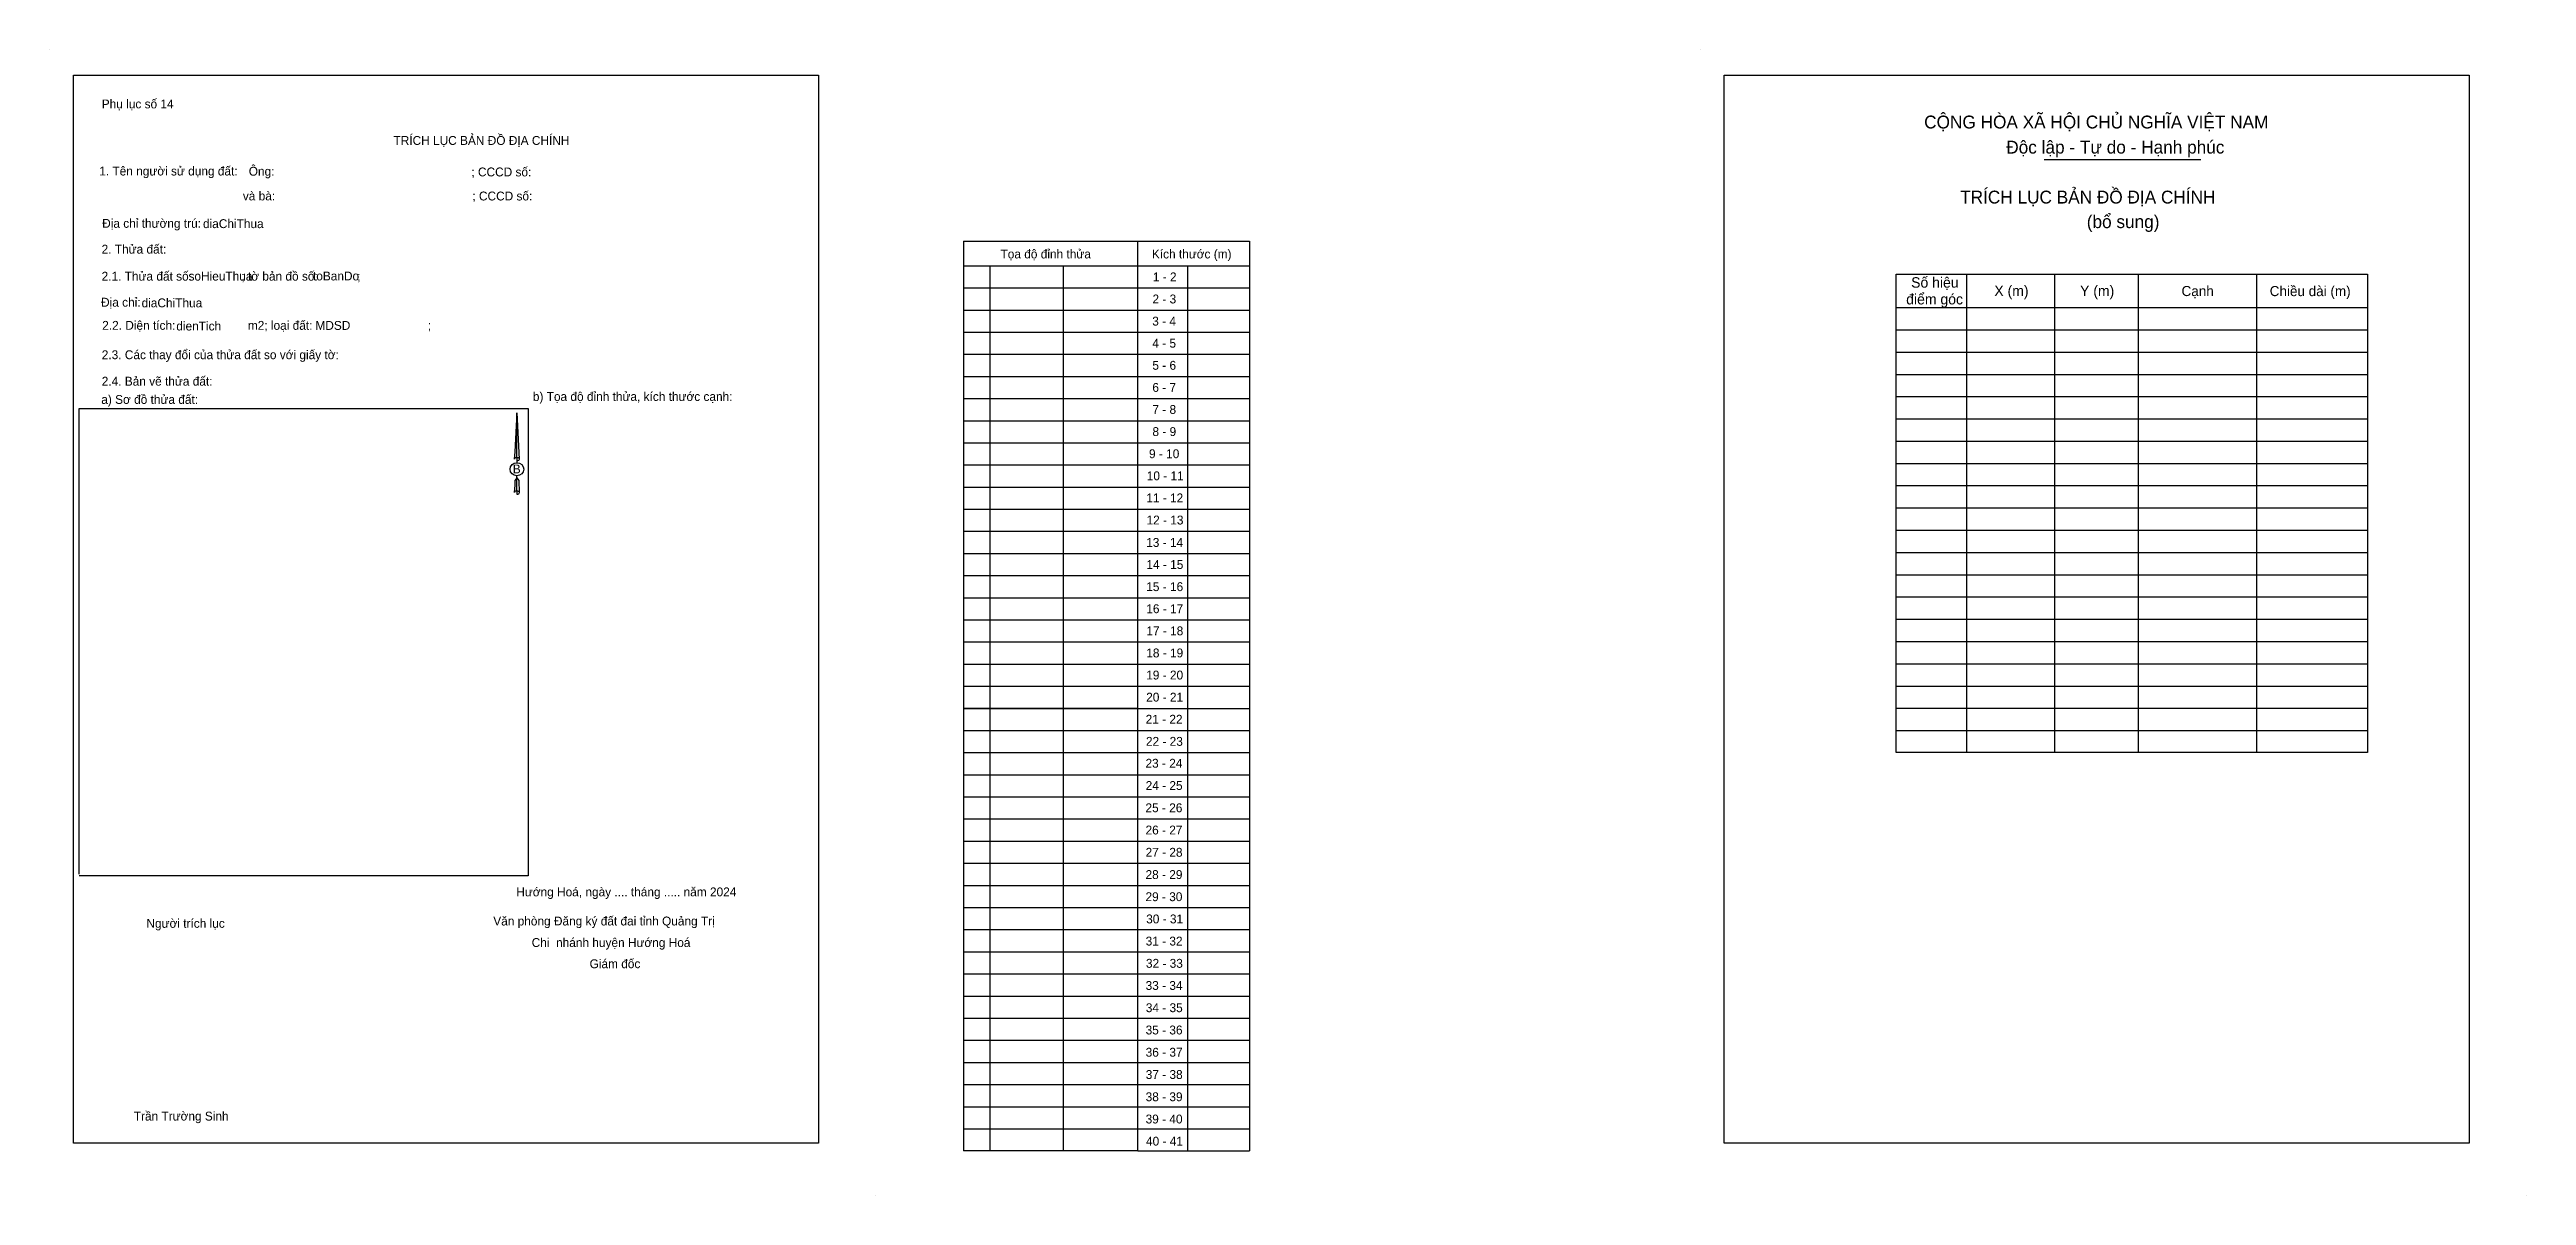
# Model space of a CAD drawing. Extents: x 3 to 81.2, y -6.9 to 29.3.
import ezdxf

# ---------------------------------------------------------------- set-up
doc = ezdxf.new("R2010")
doc.units = 0
doc.layers.add('hsktNoiDung', color=7, linetype='Continuous')
doc.layers.add('hsktTemplate', color=7, linetype='Continuous')

msp = doc.modelspace()

# ---------------------------------------------------------------- linework, layer by layer
at = {"layer": 'hsktTemplate'}
for p, q in [((3.001, 29.256), (3.001, 29.256)), ((55.123, 29.256), (55.123, 29.256)), ((3.755, 28.451), (27.282, 28.451)), ((3.755, -5.29), (3.755, 28.451)), ((27.282, 28.451), (27.282, -5.29)), ((65.987, 25.78), (70.933, 25.78)), ((31.86, 23.204), (31.86, -5.537)), ((31.86, 23.204), (37.365, 23.204)), ((37.365, -5.537), (37.365, 23.204)), ((37.365, 23.204), (40.888, 23.204)), ((40.888, 23.204), (40.888, -5.537)), ((31.878, 22.424), (40.888, 22.424)), ((32.692, 22.424), (32.692, 8.444)), ((35.005, 22.424), (35.005, 8.444)), ((38.931, 22.424), (38.931, 8.444)), ((61.308, 22.162), (71.01, 22.162)), ((61.308, 7.048), (61.308, 22.162)), ((63.528, 22.162), (63.528, 7.048)), ((66.304, 22.162), (66.304, 7.048)), ((68.948, 22.162), (68.948, 7.048)), ((71.01, 22.162), (76.194, 22.162)), ((72.687, 22.162), (72.687, 7.048)), ((76.194, 22.162), (76.194, 7.048)), ((31.86, 21.725), (40.888, 21.725)), ((31.86, 21.026), (40.888, 21.026)), ((61.308, 21.105), (76.194, 21.105)), ((61.308, 20.402), (76.194, 20.402)), ((31.86, 20.327), (40.888, 20.327)), ((31.86, 19.628), (40.888, 19.628)), ((61.308, 19.698), (76.194, 19.698)), ((31.86, 18.929), (40.888, 18.929)), ((61.308, 18.995), (76.194, 18.995)), ((31.86, 18.23), (40.888, 18.23)), ((61.308, 18.292), (76.194, 18.292)), ((3.936, 17.914), (18.109, 17.914)), ((3.936, 3.206), (3.936, 17.914)), ((17.758, 17.778), (17.69, 16.547)), ((17.758, 17.778), (17.831, 16.318)), ((17.758, 17.778), (17.831, 16.318)), ((17.758, 16.368), (17.758, 17.778)), ((17.758, 17.778), (17.831, 16.318)), ((18.109, 17.914), (18.109, 3.153)), ((31.86, 17.531), (40.888, 17.531)), ((61.308, 17.589), (76.194, 17.589)), ((17.69, 16.547), (17.675, 16.318)), ((31.86, 16.832), (40.888, 16.832)), ((61.308, 16.886), (76.194, 16.886)), ((17.695, 15.642), (17.69, 15.494)), ((17.758, 15.725), (17.695, 15.642)), ((17.758, 16.368), (17.758, 16.314)), ((17.758, 16.314), (17.758, 16.271)), ((17.758, 16.271), (17.758, 16.215)), ((17.758, 16.271), (17.758, 16.215)), ((17.758, 16.271), (17.758, 16.215)), ((17.758, 15.725), (17.758, 15.79)), ((17.758, 15.725), (17.758, 15.79)), ((17.758, 15.725), (17.758, 15.79)), ((17.758, 15.725), (17.816, 15.642)), ((17.758, 15.725), (17.816, 15.642)), ((17.758, 15.725), (17.816, 15.642)), ((17.758, 15.313), (17.758, 15.725)), ((17.816, 15.642), (17.831, 15.264)), ((17.816, 15.642), (17.831, 15.264)), ((17.816, 15.642), (17.831, 15.264)), ((17.831, 16.318), (17.831, 16.318)), ((31.86, 16.133), (40.888, 16.133)), ((61.308, 16.182), (76.194, 16.182)), ((17.69, 15.494), (17.675, 15.264)), ((17.758, 15.313), (17.758, 15.255)), ((17.758, 15.255), (17.758, 15.214)), ((17.831, 15.264), (17.831, 15.264)), ((31.86, 15.434), (40.888, 15.434)), ((61.308, 15.479), (76.194, 15.479)), ((31.86, 14.735), (40.888, 14.735)), ((61.308, 14.776), (76.194, 14.776)), ((31.86, 14.036), (40.888, 14.036)), ((31.86, 13.337), (40.888, 13.337)), ((61.308, 14.073), (76.194, 14.073)), ((61.308, 13.369), (76.194, 13.369)), ((31.86, 12.638), (40.888, 12.638)), ((61.308, 12.666), (76.194, 12.666)), ((31.86, 11.939), (40.888, 11.939)), ((61.308, 11.963), (76.194, 11.963)), ((31.86, 11.24), (40.888, 11.24)), ((61.308, 11.26), (76.194, 11.26)), ((31.86, 10.541), (40.888, 10.541)), ((61.308, 10.557), (76.194, 10.557)), ((31.86, 9.842), (40.888, 9.842)), ((61.308, 9.853), (76.194, 9.853)), ((31.86, 9.143), (40.888, 9.143)), ((61.308, 9.15), (76.194, 9.15)), ((37.365, 8.444), (31.86, 8.444)), ((31.878, 8.444), (40.888, 8.444)), ((32.692, 8.444), (32.692, -5.537)), ((35.005, 8.444), (35.005, -5.537)), ((37.365, 8.444), (40.888, 8.444)), ((38.931, 8.444), (38.931, -5.537)), ((61.308, 8.447), (76.194, 8.447)), ((31.86, 7.745), (40.888, 7.745)), ((31.86, 7.046), (40.888, 7.046)), ((61.308, 7.748), (76.194, 7.748)), ((76.194, 7.048), (61.308, 7.048)), ((31.86, 6.347), (40.888, 6.347)), ((31.86, 5.648), (40.888, 5.648)), ((31.86, 4.949), (40.888, 4.949)), ((31.86, 4.25), (40.888, 4.25)), ((18.109, 3.153), (3.936, 3.153)), ((31.86, 3.551), (40.888, 3.551)), ((31.86, 2.852), (40.888, 2.852)), ((31.86, 2.153), (40.888, 2.153)), ((31.86, 1.454), (40.888, 1.454)), ((31.86, 0.755), (40.888, 0.755)), ((31.86, 0.055), (40.888, 0.055)), ((31.86, -0.644), (40.888, -0.644)), ((31.86, -1.343), (40.888, -1.343)), ((31.86, -2.042), (40.888, -2.042)), ((31.86, -2.741), (40.888, -2.741)), ((31.86, -3.44), (40.888, -3.44)), ((31.86, -4.139), (40.888, -4.139)), ((27.282, -5.29), (3.755, -5.29)), ((31.86, -4.838), (40.888, -4.838)), ((37.365, -5.537), (31.86, -5.537)), ((37.365, -5.537), (40.888, -5.537)), ((29.089, -6.944), (29.089, -6.944)), ((81.211, -6.944), (81.211, -6.944))]:
    msp.add_line(p, q, dxfattribs=at)
msp.add_lwpolyline([(55.877, 28.451), (79.404, 28.451), (79.404, -5.29), (55.877, -5.29)], close=True, dxfattribs=at)
msp.add_ellipse((17.758, 15.997), major_axis=(0.217, 0), ratio=0.952727, dxfattribs=at)
for centre, start_param, end_param in [((17.758, 16.317), 1.570796, 3.074452), ((17.758, 16.317), 0.067141, 1.570796), ((17.758, 16.317), 4.712389, 6.283185), ((17.758, 15.26), 2.491069, 3.074278), ((17.758, 15.26), 1.570796, 2.491069), ((17.758, 15.26), 0.067141, 1.570796), ((17.758, 15.26), 4.712389, 6.283185)]:
    msp.add_ellipse(centre, major_axis=(0.0797, 0), ratio=0.614131, start_param=start_param, end_param=end_param, dxfattribs=at)

# ---------------------------------------------------------------- texts
at = {"layer": 'hsktNoiDung'}
for s, p in [('diaChiThua', (7.846, 23.615)), ('soHieuThua', (7.389, 21.957)), ('toBanDo', (11.319, 21.962)), ('diaChiThua', (5.908, 21.112)), ('dienTich', (7.004, 20.381)), ('MDSD', (11.397, 20.4))]:
    msp.add_text(s, height=0.28, dxfattribs=at).set_placement(p)
at = {"layer": 'hsktTemplate'}
for s, height, p in [('Phụ lục số 14', 0.28, (4.65, 27.397)), (' TRÍCH LỤC BẢN ĐỒ ĐỊA CHÍNH', 0.28, (13.758, 26.243)), ('CỘNG HÒA XÃ HỘI CHỦ NGHĨA VIỆT NAM', 0.40638, (62.193, 26.762)), ('Độc lập - Tự do - Hạnh phúc', 0.40638, (64.785, 25.969)), ('1. Tên người sử dụng đất:', 0.28, (4.571, 25.277)), ('Ông:', 0.28, (9.292, 25.27)), ('; CCCD số:', 0.28, (16.321, 25.248)), ('và bà:', 0.28, (9.105, 24.49)), ('; CCCD số:', 0.28, (16.352, 24.488)), ('TRÍCH LỤC BẢN ĐỒ ĐỊA CHÍNH', 0.40638, (63.329, 24.391)), ('Địa chỉ thường trú:', 0.28, (4.663, 23.625)), ('(bổ sung)', 0.4064, (67.327, 23.615)), ('2. Thửa đất:', 0.28, (4.646, 22.809)), ('Tọa độ đỉnh thửa', 0.28, (33.029, 22.657)), ('Kích thước (m)', 0.28, (37.808, 22.657)), ('2.1. Thửa đất số:               ; tờ bản đồ số:            ;', 0.28, (4.646, 21.955)), ('1 - 2', 0.28, (37.838, 21.933)), ('Số hiệu', 0.3305, (61.782, 21.733)), ('Địa chỉ:', 0.28, (4.628, 21.133)), ('2 - 3', 0.28, (37.826, 21.235)), ('điểm góc', 0.3305, (61.626, 21.204)), ('X (m)', 0.3305, (64.409, 21.468)), ('Y (m)', 0.3305, (67.116, 21.468)), ('Cạnh', 0.3183, (70.32, 21.468)), ('Chiều dài (m)', 0.31832, (73.104, 21.466)), ('2.2. Diện tích:                      m2; loại đất:                                   ;', 0.28, (4.664, 20.402)), ('3 - 4', 0.28, (37.82, 20.536)), ('2.3. Các thay đổi của thửa đất so với giấy tờ:', 0.28, (4.65, 19.474)), ('4 - 5', 0.28, (37.822, 19.838)), ('2.4. Bản vẽ thửa đất:', 0.28, (4.649, 18.638)), ('5 - 6', 0.28, (37.823, 19.14)), ('a) Sơ đồ thửa đất:', 0.28, (4.635, 18.062)), ('b) Tọa độ đỉnh thửa, kích thước cạnh:', 0.28, (18.262, 18.154)), ('6 - 7', 0.28, (37.823, 18.442)), ('7 - 8', 0.28, (37.824, 17.744)), ('8 - 9', 0.28, (37.826, 17.046)), ('9 - 10', 0.28, (37.717, 16.347)), ('B', 0.28, (17.628, 15.866)), ('10 - 11', 0.28, (37.647, 15.649)), ('11 - 12', 0.28, (37.631, 14.951)), ('12 - 13', 0.28, (37.639, 14.252)), ('13 - 14', 0.28, (37.629, 13.545)), ('14 - 15', 0.28, (37.636, 12.847)), ('15 - 16', 0.28, (37.63, 12.148)), ('16 - 17', 0.28, (37.631, 11.45)), ('17 - 18', 0.28, (37.634, 10.752)), ('18 - 19', 0.28, (37.631, 10.054)), ('19 - 20', 0.28, (37.629, 9.356)), ('20 - 21', 0.28, (37.628, 8.658)), ('21 - 22', 0.28, (37.611, 7.959)), ('22 - 23', 0.28, (37.62, 7.261)), ('23 - 24', 0.28, (37.606, 6.569)), ('24 - 25', 0.28, (37.612, 5.866)), ('25 - 26', 0.28, (37.606, 5.163)), ('26 - 27', 0.28, (37.608, 4.46)), ('27 - 28', 0.28, (37.61, 3.757)), ('28 - 29', 0.28, (37.607, 3.053)), ('Hướng Hoá, ngày .... tháng ..... năm 2024', 0.28, (17.739, 2.506)), ('29 - 30', 0.28, (37.606, 2.354)), ('Người trích lục', 0.28, (6.061, 1.512)), ('Văn phòng Đăng ký đất đai tỉnh Quảng Trị', 0.28, (17.012, 1.586)), ('30 - 31', 0.28, (37.628, 1.651)), (' Chi  nhánh huyện Hướng Hoá', 0.28, (18.121, 0.906)), ('31 - 32', 0.28, (37.611, 0.952)), (' Giám đốc', 0.28, (19.95, 0.236)), ('32 - 33', 0.28, (37.62, 0.249)), ('33 - 34', 0.28, (37.61, -0.45)), ('34 - 35', 0.28, (37.616, -1.153)), ('35 - 36', 0.28, (37.61, -1.857)), ('36 - 37', 0.28, (37.612, -2.56)), ('37 - 38', 0.28, (37.614, -3.263)), ('38 - 39', 0.28, (37.611, -3.966)), ('Trần Trường Sinh', 0.28, (5.661, -4.577)), ('39 - 40', 0.28, (37.61, -4.669)), ('40 - 41', 0.28, (37.623, -5.368))]:
    msp.add_text(s, height=height, dxfattribs=at).set_placement(p)

doc.saveas('drawing.dxf')
